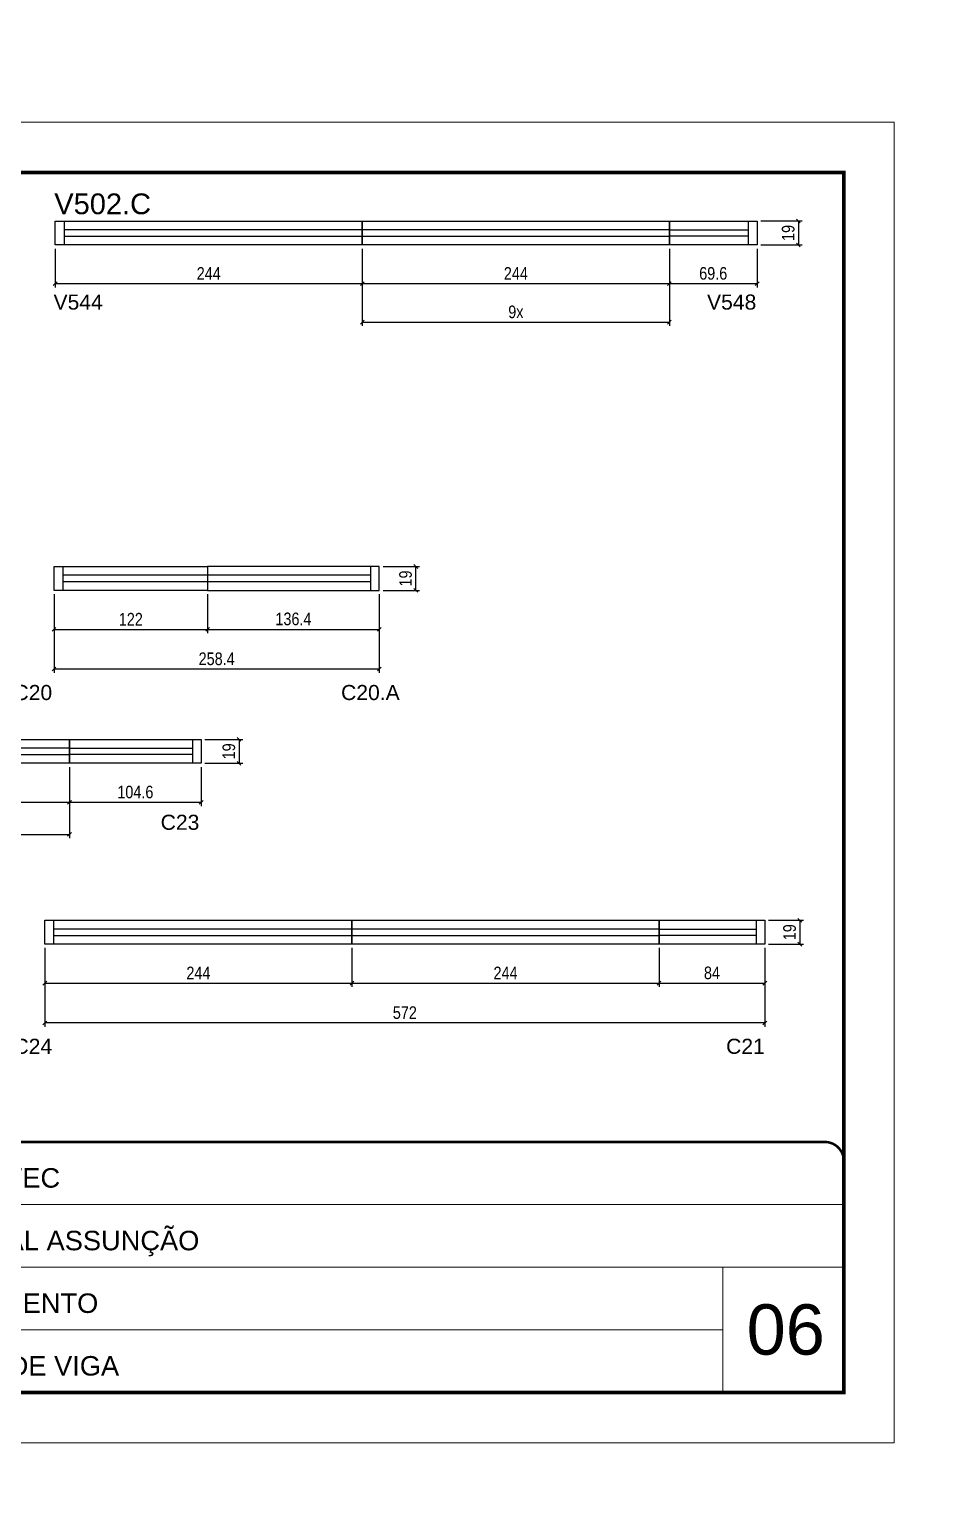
# Model space of a CAD drawing. Extents: x 2216 to 194001, y 226 to 38185.
# Drawn here: x 4613 to 5343, y 2476 to 3647 of the extents above; entities that cross this region are included whole.
import ezdxf

# ---------------------------------------------------------------- set-up
doc = ezdxf.new("R2010")
doc.units = 0
doc.linetypes.add('CONTINUO', pattern=[0])
doc.linetypes.add('DASHED', pattern=[0.75, 0.5, -0.25])
doc.layers.add('00 - FELIPE', color=2, linetype='Continuous', plot=False)
for name, color, linetype in [('5', 5, 'Continuous'), ('COTA', 241, 'Continuous'), ('NOMENCLATURA', 7, 'Continuous'), ('Painéis', 200, 'Continuous'), ('SARR_2.2x7', 40, 'Continuous')]:
    doc.layers.add(name, color=color, linetype=linetype)
for name, color, linetype, lineweight in [('CARIMBO', 255, 'Continuous', 9), ('Folhas', 255, 'Continuous', 9), ('Romaneio', 3, 'Continuous', 13), ('SARRAFO DE PRESSAO', 251, 'DASHED', 9)]:
    doc.layers.add(name, color=color, linetype=linetype, lineweight=lineweight)
doc.styles.add('ARIAL', font='arial.ttf')
doc.styles.add('COTA TECNICA', font='techl___.ttf', dxfattribs={"height": 10})
doc.styles.add('COTA TECNICA-50', font='techl___.ttf', dxfattribs={"height": 10})
doc.styles.get("Standard").update_dxf_attribs({"font": 'arial.ttf'})
doc.styles.add('Tecnologia', font='')
doc.styles.get('Tecnologia').set_extended_font_data('Forgotten Futurist')
doc.dimstyles.new('COTA PAINEL-50', dxfattribs={"dimtxt": 10, "dimasz": 3, "dimexe": 3, "dimexo": 3, "dimgap": 3, "dimtad": 1, "dimdec": 1, "dimzin": 12, "dimdsep": 46, "dimtxsty": 'COTA TECNICA-50', "dimblk1": 'OBLIQUE', "dimblk2": 'OBLIQUE', "dimsah": 1, "dimcen": 0.9, "dimclrd": 4, "dimclre": 4, "dimclrt": 240, "dimadec": 1, "dimazin": 3, "dimtfac": 1, "dimtdec": 1, "dimtmove": 0, "dimatfit": 3, "dimfxl": 1, "dimtolj": 1, "dimtzin": 12, "dimarcsym": 0})
doc.dimstyles.new('PAINEL', dxfattribs={"dimtxt": 10, "dimasz": 3, "dimexe": 3, "dimexo": 3, "dimgap": 3, "dimtad": 1, "dimdec": 1, "dimzin": 12, "dimdsep": 46, "dimtxsty": 'COTA TECNICA', "dimblk1": 'OBLIQUE', "dimblk2": 'OBLIQUE', "dimsah": 1, "dimcen": 0.9, "dimclrd": 4, "dimclre": 4, "dimclrt": 240, "dimadec": 1, "dimazin": 3, "dimtfac": 1, "dimtdec": 1, "dimtmove": 0, "dimatfit": 3, "dimfxl": 1, "dimtolj": 1, "dimtzin": 12, "dimarcsym": 0})

# ---------------------------------------------------------------- blocks, each defined once
blk = doc.blocks.new('9999999999')
at = {"color": 30, "linetype": 'CONTINUO'}
for p, q in [((98564.6, 34230.2), (98564.6, 34429.4)), ((98564.6, 34379.6), (99584, 34379.6)), ((98564.6, 34329.8), (99488, 34329.8)), ((99584, 34329.8), (99488, 34329.8)), ((99488, 34329.8), (99488, 34230.2)), ((98564.6, 34280), (99488, 34280))]:
    blk.add_line(p, q, dxfattribs=at)
at = {"color": 30, "linetype": 'CONTINUO', "const_width": 2}
blk.add_lwpolyline([(99584, 34230.2), (99584, 34414.4, 0.414214), (99569, 34429.4), (98229, 34429.4, 0.414214), (98214, 34414.4), (98214, 34245.2, 0.414214), (98229, 34230.2), (99584, 34230.2)], format="xyb", dxfattribs=at)
at = {"layer": 'Folhas'}
blk.add_lwpolyline([(98139, 34190.2), (99624, 34190.2), (99624, 35240.2), (98139, 35240.2)], close=True, dxfattribs=at)
at = {"layer": 'Folhas', "color": 30, "const_width": 3}
blk.add_lwpolyline([(98214, 34230.2), (99584, 34230.2), (99584, 35200.2), (98214, 35200.2)], close=True, dxfattribs=at)
at = {"color": 7, "linetype": 'Continuous', "ltscale": 5, "style": 'ARIAL'}
for s, height, p in [('ROCONTEC', 15.48, (98837.7, 34393.1)), ('HOSPITAL ASSUNÇÃO', 15.483, (98837.7, 34343.3)), ('3° PAVIMENTO', 15.483, (98837.7, 34293.5)), ('NOVA SISTEMAS CONSTRUTIVOS', 11.059, (98263.2, 34267.2)), ('FUNDO DE VIGA', 15.483, (98837.7, 34243.7))]:
    blk.add_text(s, height=height, dxfattribs=at).set_placement(p)
at = {"layer": 'Folhas', "color": 7, "style": 'Tecnologia', "width": 1.5}
for s, p in [('CLIENTE:', (98573.7, 34397.2)), ('OBRA:', (98573.7, 34347.3)), ('PAVIMENTO:', (98573.7, 34297.5)), ('PROJETO:', (98573.7, 34247.7))]:
    blk.add_text(s, height=14, dxfattribs=at).set_placement(p)
blk = doc.blocks.new('_Oblique')
at = {"color": 0, "linetype": 'ByBlock', "lineweight": -2}
blk.add_line((-0.5, -0.5), (0.5, 0.5), dxfattribs=at)
blk = doc.blocks.new('*D5')
at = {"layer": 'COTA', "color": 4, "linetype": 'ByBlock', "lineweight": -2, "transparency": 16777216}
for p, q in [((5193.9, 3494.6), (5226.7, 3494.6)), ((5223.7, 3494.6), (5223.7, 3475.6)), ((5193.9, 3475.6), (5226.7, 3475.6))]:
    blk.add_line(p, q, dxfattribs=at)
at = {"layer": 'Defpoints', "color": 0, "linetype": 'ByBlock', "transparency": 16777216}
for p in [(5190.9, 3494.6), (5190.9, 3475.6), (5223.7, 3475.6)]:
    blk.add_point(p, dxfattribs=at)
at = {"layer": 'COTA', "color": 4, "linetype": 'ByBlock', "lineweight": -2, "transparency": 16777216, "xscale": 3, "yscale": 3, "zscale": 3}
for p, rotation in [((5223.7, 3494.6), 90), ((5223.7, 3475.6), 270)]:
    blk.add_blockref('_Oblique', p, dxfattribs=dict(at, rotation=rotation))
at = {"layer": 'COTA', "color": 240, "linetype": 'ByBlock', "transparency": 16777216, "insert": (5215.6, 3485.1), "char_height": 10, "attachment_point": 5, "rotation": 90, "style": 'COTA TECNICA-50'}
blk.add_mtext('\\A1;19', dxfattribs=at)
blk = doc.blocks.new('*D7')
at = {"layer": 'Defpoints', "color": 0, "linetype": 'ByBlock', "transparency": 16777216}
for p in [(4633.2, 3475.6), (4877.2, 3475.6), (4877.2, 3444.8)]:
    blk.add_point(p, dxfattribs=at)
at = {"layer": 'Romaneio', "color": 4, "linetype": 'ByBlock', "lineweight": -2, "transparency": 16777216}
for p, q in [((4633.2, 3472.6), (4633.2, 3441.8)), ((4877.2, 3472.6), (4877.2, 3441.8)), ((4633.2, 3444.8), (4877.2, 3444.8))]:
    blk.add_line(p, q, dxfattribs=at)
at = {"layer": 'Romaneio', "color": 4, "linetype": 'ByBlock', "lineweight": -2, "transparency": 16777216, "xscale": 3, "yscale": 3, "zscale": 3, "rotation": 180}
blk.add_blockref('_Oblique', (4633.2, 3444.8), dxfattribs=at)
at = {"layer": 'Romaneio', "color": 4, "linetype": 'ByBlock', "lineweight": -2, "transparency": 16777216, "xscale": 3, "yscale": 3, "zscale": 3}
blk.add_blockref('_Oblique', (4877.2, 3444.8), dxfattribs=at)
at = {"layer": 'Romaneio', "color": 240, "linetype": 'ByBlock', "transparency": 16777216, "insert": (4755.2, 3452.9), "char_height": 10, "attachment_point": 5, "style": 'COTA TECNICA-50'}
blk.add_mtext('\\A1;244', dxfattribs=at)
blk = doc.blocks.new('*D8')
at = {"layer": 'Defpoints', "color": 0, "linetype": 'ByBlock', "transparency": 16777216}
for p in [(4877.2, 3475.6), (5121.2, 3475.6), (5121.2, 3444.8)]:
    blk.add_point(p, dxfattribs=at)
at = {"layer": 'Romaneio', "color": 4, "linetype": 'ByBlock', "lineweight": -2, "transparency": 16777216}
for p, q in [((4877.2, 3472.6), (4877.2, 3441.8)), ((5121.2, 3472.6), (5121.2, 3441.8)), ((4877.2, 3444.8), (5121.2, 3444.8))]:
    blk.add_line(p, q, dxfattribs=at)
at = {"layer": 'Romaneio', "color": 4, "linetype": 'ByBlock', "lineweight": -2, "transparency": 16777216, "xscale": 3, "yscale": 3, "zscale": 3, "rotation": 180}
blk.add_blockref('_Oblique', (4877.2, 3444.8), dxfattribs=at)
at = {"layer": 'Romaneio', "color": 4, "linetype": 'ByBlock', "lineweight": -2, "transparency": 16777216, "xscale": 3, "yscale": 3, "zscale": 3}
blk.add_blockref('_Oblique', (5121.2, 3444.8), dxfattribs=at)
at = {"layer": 'Romaneio', "color": 240, "linetype": 'ByBlock', "transparency": 16777216, "insert": (4999.2, 3452.9), "char_height": 10, "attachment_point": 5, "style": 'COTA TECNICA-50'}
blk.add_mtext('\\A1;244', dxfattribs=at)
blk = doc.blocks.new('*D9')
at = {"layer": 'COTA', "color": 4, "linetype": 'ByBlock', "lineweight": -2, "transparency": 16777216}
for p, q in [((5121.2, 3472.6), (5121.2, 3441.8)), ((5190.9, 3472.6), (5190.9, 3441.8)), ((5121.2, 3444.8), (5190.9, 3444.8))]:
    blk.add_line(p, q, dxfattribs=at)
at = {"layer": 'Defpoints', "color": 0, "linetype": 'ByBlock', "transparency": 16777216}
for p in [(5121.2, 3475.6), (5190.9, 3475.6), (5190.9, 3444.8)]:
    blk.add_point(p, dxfattribs=at)
at = {"layer": 'COTA', "color": 4, "linetype": 'ByBlock', "lineweight": -2, "transparency": 16777216, "xscale": 3, "yscale": 3, "zscale": 3, "rotation": 180}
blk.add_blockref('_Oblique', (5121.2, 3444.8), dxfattribs=at)
at = {"layer": 'COTA', "color": 4, "linetype": 'ByBlock', "lineweight": -2, "transparency": 16777216, "xscale": 3, "yscale": 3, "zscale": 3}
blk.add_blockref('_Oblique', (5190.9, 3444.8), dxfattribs=at)
at = {"layer": 'COTA', "color": 240, "linetype": 'ByBlock', "transparency": 16777216, "insert": (5156, 3452.9), "char_height": 10, "attachment_point": 5, "style": 'COTA TECNICA-50'}
blk.add_mtext('\\A1;69.6', dxfattribs=at)
blk = doc.blocks.new('*D113')
at = {"layer": 'COTA', "color": 4, "linetype": 'ByBlock', "lineweight": -2, "transparency": 16777216}
for p, q in [((4877.2, 3472.6), (4877.2, 3411.2)), ((5121.2, 3472.6), (5121.2, 3411.2)), ((4877.2, 3414.2), (5121.2, 3414.2))]:
    blk.add_line(p, q, dxfattribs=at)
at = {"layer": 'Defpoints', "color": 0, "linetype": 'ByBlock', "transparency": 16777216}
for p in [(4877.2, 3475.6), (5121.2, 3475.6), (5121.2, 3414.2)]:
    blk.add_point(p, dxfattribs=at)
at = {"layer": 'COTA', "color": 4, "linetype": 'ByBlock', "lineweight": -2, "transparency": 16777216, "xscale": 3, "yscale": 3, "zscale": 3, "rotation": 180}
blk.add_blockref('_Oblique', (4877.2, 3414.2), dxfattribs=at)
at = {"layer": 'COTA', "color": 4, "linetype": 'ByBlock', "lineweight": -2, "transparency": 16777216, "xscale": 3, "yscale": 3, "zscale": 3}
blk.add_blockref('_Oblique', (5121.2, 3414.2), dxfattribs=at)
at = {"layer": 'COTA', "color": 240, "linetype": 'ByBlock', "transparency": 16777216, "insert": (4999.2, 3422.3), "char_height": 10, "attachment_point": 5, "style": 'COTA TECNICA-50'}
blk.add_mtext('\\A1;9x', dxfattribs=at)
blk = doc.blocks.new('*D119')
at = {"layer": 'Defpoints', "color": 0, "linetype": 'ByBlock', "transparency": 16777216}
for p in [(4632.3, 3200.9), (4754.3, 3200.9), (4754.3, 3169.9)]:
    blk.add_point(p, dxfattribs=at)
at = {"layer": 'Romaneio', "color": 4, "linetype": 'ByBlock', "lineweight": -2, "transparency": 16777216}
for p, q in [((4632.3, 3197.9), (4632.3, 3166.9)), ((4754.3, 3197.9), (4754.3, 3166.9)), ((4632.3, 3169.9), (4754.3, 3169.9))]:
    blk.add_line(p, q, dxfattribs=at)
at = {"layer": 'Romaneio', "color": 4, "linetype": 'ByBlock', "lineweight": -2, "transparency": 16777216, "xscale": 3, "yscale": 3, "zscale": 3}
for p, rotation in [((4632.3, 3169.9), 180.0000727987055), ((4754.3, 3169.9), 7.279870543824064e-05)]:
    blk.add_blockref('_Oblique', p, dxfattribs=dict(at, rotation=rotation))
at = {"layer": 'Romaneio', "color": 240, "linetype": 'ByBlock', "transparency": 16777216, "insert": (4693.3, 3178), "char_height": 10, "attachment_point": 5, "rotation": 0.0001, "style": 'COTA TECNICA-50'}
blk.add_mtext('\\A1;122', dxfattribs=at)
blk = doc.blocks.new('*D120')
at = {"layer": 'Defpoints', "color": 0, "linetype": 'ByBlock', "transparency": 16777216}
for p in [(4754.3, 3200.9), (4890.7, 3200.9), (4890.7, 3169.9)]:
    blk.add_point(p, dxfattribs=at)
at = {"layer": 'Romaneio', "color": 4, "linetype": 'ByBlock', "lineweight": -2, "transparency": 16777216}
for p, q in [((4754.3, 3197.9), (4754.3, 3166.9)), ((4890.7, 3197.9), (4890.7, 3166.9)), ((4754.3, 3169.9), (4890.7, 3169.9))]:
    blk.add_line(p, q, dxfattribs=at)
at = {"layer": 'Romaneio', "color": 4, "linetype": 'ByBlock', "lineweight": -2, "transparency": 16777216, "xscale": 3, "yscale": 3, "zscale": 3, "rotation": 180}
blk.add_blockref('_Oblique', (4754.3, 3169.9), dxfattribs=at)
at = {"layer": 'Romaneio', "color": 4, "linetype": 'ByBlock', "lineweight": -2, "transparency": 16777216, "xscale": 3, "yscale": 3, "zscale": 3}
blk.add_blockref('_Oblique', (4890.7, 3169.9), dxfattribs=at)
at = {"layer": 'Romaneio', "color": 240, "linetype": 'ByBlock', "transparency": 16777216, "insert": (4822.5, 3178.2), "char_height": 10, "attachment_point": 5, "style": 'COTA TECNICA-50'}
blk.add_mtext('\\A1;136.4', dxfattribs=at)
blk = doc.blocks.new('*D121')
at = {"layer": 'COTA', "color": 4, "linetype": 'ByBlock', "lineweight": -2, "transparency": 16777216}
for p, q in [((4632.3, 3197.9), (4632.3, 3135.4)), ((4890.7, 3197.9), (4890.7, 3135.4)), ((4890.7, 3138.4), (4632.3, 3138.4))]:
    blk.add_line(p, q, dxfattribs=at)
at = {"layer": 'Defpoints', "color": 0, "linetype": 'ByBlock', "transparency": 16777216}
for p in [(4632.3, 3200.9), (4890.7, 3200.9), (4632.3, 3138.4)]:
    blk.add_point(p, dxfattribs=at)
at = {"layer": 'COTA', "color": 4, "linetype": 'ByBlock', "lineweight": -2, "transparency": 16777216, "xscale": 3, "yscale": 3, "zscale": 3, "rotation": 180}
blk.add_blockref('_Oblique', (4632.3, 3138.4), dxfattribs=at)
at = {"layer": 'COTA', "color": 4, "linetype": 'ByBlock', "lineweight": -2, "transparency": 16777216, "xscale": 3, "yscale": 3, "zscale": 3}
blk.add_blockref('_Oblique', (4890.7, 3138.4), dxfattribs=at)
at = {"layer": 'COTA', "color": 240, "linetype": 'ByBlock', "transparency": 16777216, "insert": (4761.5, 3146.5), "char_height": 10, "attachment_point": 5, "style": 'COTA TECNICA-50'}
blk.add_mtext('\\A1;258.4', dxfattribs=at)
blk = doc.blocks.new('*D123')
at = {"layer": 'COTA', "color": 4, "linetype": 'ByBlock', "lineweight": -2, "transparency": 16777216}
for p, q in [((4893.7, 3219.9), (4922.7, 3219.9)), ((4919.7, 3200.9), (4919.7, 3219.9)), ((4893.7, 3200.9), (4922.7, 3200.9))]:
    blk.add_line(p, q, dxfattribs=at)
at = {"layer": 'Defpoints', "color": 0, "linetype": 'ByBlock', "transparency": 16777216}
for p in [(4890.7, 3219.9), (4919.7, 3219.9), (4890.7, 3200.9)]:
    blk.add_point(p, dxfattribs=at)
at = {"layer": 'COTA', "color": 4, "linetype": 'ByBlock', "lineweight": -2, "transparency": 16777216, "xscale": 3, "yscale": 3, "zscale": 3}
for p, rotation in [((4919.7, 3219.9), 90), ((4919.7, 3200.9), 270)]:
    blk.add_blockref('_Oblique', p, dxfattribs=dict(at, rotation=rotation))
at = {"layer": 'COTA', "color": 240, "linetype": 'ByBlock', "transparency": 16777216, "insert": (4911.6, 3210.4), "char_height": 10, "attachment_point": 5, "rotation": 90, "style": 'COTA TECNICA-50'}
blk.add_mtext('\\A1;19', dxfattribs=at)
blk = doc.blocks.new('*D127')
at = {"layer": 'COTA', "color": 4, "linetype": 'ByBlock', "lineweight": -2, "transparency": 16777216}
for p, q in [((4644.6, 3060.5), (4644.6, 3029.5)), ((4749.2, 3060.5), (4749.2, 3029.5)), ((4644.6, 3032.5), (4749.2, 3032.5))]:
    blk.add_line(p, q, dxfattribs=at)
at = {"layer": 'Defpoints', "color": 0, "linetype": 'ByBlock', "transparency": 16777216}
for p in [(4644.6, 3063.5), (4749.2, 3063.5), (4749.2, 3032.5)]:
    blk.add_point(p, dxfattribs=at)
at = {"layer": 'COTA', "color": 4, "linetype": 'ByBlock', "lineweight": -2, "transparency": 16777216, "xscale": 3, "yscale": 3, "zscale": 3, "rotation": 180}
blk.add_blockref('_Oblique', (4644.6, 3032.5), dxfattribs=at)
at = {"layer": 'COTA', "color": 4, "linetype": 'ByBlock', "lineweight": -2, "transparency": 16777216, "xscale": 3, "yscale": 3, "zscale": 3}
blk.add_blockref('_Oblique', (4749.2, 3032.5), dxfattribs=at)
at = {"layer": 'COTA', "color": 240, "linetype": 'ByBlock', "transparency": 16777216, "insert": (4696.9, 3040.6), "char_height": 10, "attachment_point": 5, "style": 'COTA TECNICA-50'}
blk.add_mtext('\\A1;104.6', dxfattribs=at)
blk = doc.blocks.new('*D47')
at = {"layer": 'Defpoints', "color": 0, "linetype": 'ByBlock', "transparency": 16777216}
for p in [(4400.6, 3063.5), (4644.6, 3063.5), (4644.6, 3032.5)]:
    blk.add_point(p, dxfattribs=at)
at = {"layer": 'Romaneio', "color": 4, "linetype": 'ByBlock', "lineweight": -2, "transparency": 16777216}
for p, q in [((4400.6, 3060.5), (4400.6, 3029.5)), ((4644.6, 3060.5), (4644.6, 3029.5)), ((4400.6, 3032.5), (4644.6, 3032.5))]:
    blk.add_line(p, q, dxfattribs=at)
at = {"layer": 'Romaneio', "color": 4, "linetype": 'ByBlock', "lineweight": -2, "transparency": 16777216, "xscale": 3, "yscale": 3, "zscale": 3, "rotation": 180}
blk.add_blockref('_Oblique', (4400.6, 3032.5), dxfattribs=at)
at = {"layer": 'Romaneio', "color": 4, "linetype": 'ByBlock', "lineweight": -2, "transparency": 16777216, "xscale": 3, "yscale": 3, "zscale": 3}
blk.add_blockref('_Oblique', (4644.6, 3032.5), dxfattribs=at)
at = {"layer": 'Romaneio', "color": 240, "linetype": 'ByBlock', "transparency": 16777216, "insert": (4522.6, 3040.6), "char_height": 10, "attachment_point": 5, "style": 'COTA TECNICA-50'}
blk.add_mtext('\\A1;244', dxfattribs=at)
blk = doc.blocks.new('*D174')
at = {"layer": 'COTA', "color": 4, "linetype": 'ByBlock', "lineweight": -2, "transparency": 16777216}
for p, q in [((4400.6, 3060.5), (4400.6, 3004)), ((4644.6, 3060.5), (4644.6, 3004)), ((4400.6, 3007), (4644.6, 3007))]:
    blk.add_line(p, q, dxfattribs=at)
at = {"layer": 'Defpoints', "color": 0, "linetype": 'ByBlock', "transparency": 16777216}
for p in [(4400.6, 3063.5), (4644.6, 3063.5), (4644.6, 3007)]:
    blk.add_point(p, dxfattribs=at)
at = {"layer": 'COTA', "color": 4, "linetype": 'ByBlock', "lineweight": -2, "transparency": 16777216, "xscale": 3, "yscale": 3, "zscale": 3, "rotation": 180}
blk.add_blockref('_Oblique', (4400.6, 3007), dxfattribs=at)
at = {"layer": 'COTA', "color": 4, "linetype": 'ByBlock', "lineweight": -2, "transparency": 16777216, "xscale": 3, "yscale": 3, "zscale": 3}
blk.add_blockref('_Oblique', (4644.6, 3007), dxfattribs=at)
at = {"layer": 'COTA', "color": 240, "linetype": 'ByBlock', "transparency": 16777216, "insert": (4522.6, 3015.1), "char_height": 10, "attachment_point": 5, "style": 'COTA TECNICA-50'}
blk.add_mtext('\\A1;2x', dxfattribs=at)
blk = doc.blocks.new('*D175')
at = {"layer": 'COTA', "color": 4, "linetype": 'ByBlock', "lineweight": -2, "transparency": 16777216}
for p, q in [((5113, 2916.7), (5113, 2885.7)), ((5197, 2916.7), (5197, 2885.7)), ((5113, 2888.7), (5197, 2888.7))]:
    blk.add_line(p, q, dxfattribs=at)
at = {"layer": 'Defpoints', "color": 0, "linetype": 'ByBlock', "transparency": 16777216}
for p in [(5113, 2919.7), (5197, 2919.7), (5197, 2888.7)]:
    blk.add_point(p, dxfattribs=at)
at = {"layer": 'COTA', "color": 4, "linetype": 'ByBlock', "lineweight": -2, "transparency": 16777216, "xscale": 3, "yscale": 3, "zscale": 3, "rotation": 180}
blk.add_blockref('_Oblique', (5113, 2888.7), dxfattribs=at)
at = {"layer": 'COTA', "color": 4, "linetype": 'ByBlock', "lineweight": -2, "transparency": 16777216, "xscale": 3, "yscale": 3, "zscale": 3}
blk.add_blockref('_Oblique', (5197, 2888.7), dxfattribs=at)
at = {"layer": 'COTA', "color": 240, "linetype": 'ByBlock', "transparency": 16777216, "insert": (5155, 2896.8), "char_height": 10, "attachment_point": 5, "style": 'COTA TECNICA-50'}
blk.add_mtext('\\A1;84', dxfattribs=at)
blk = doc.blocks.new('*D176')
at = {"layer": 'Defpoints', "color": 0, "linetype": 'ByBlock', "transparency": 16777216}
for p in [(4625, 2919.7), (4869, 2919.7), (4869, 2888.7)]:
    blk.add_point(p, dxfattribs=at)
at = {"layer": 'Romaneio', "color": 4, "linetype": 'ByBlock', "lineweight": -2, "transparency": 16777216}
for p, q in [((4625, 2916.7), (4625, 2885.7)), ((4869, 2916.7), (4869, 2885.7)), ((4625, 2888.7), (4869, 2888.7))]:
    blk.add_line(p, q, dxfattribs=at)
at = {"layer": 'Romaneio', "color": 4, "linetype": 'ByBlock', "lineweight": -2, "transparency": 16777216, "xscale": 3, "yscale": 3, "zscale": 3, "rotation": 180}
blk.add_blockref('_Oblique', (4625, 2888.7), dxfattribs=at)
at = {"layer": 'Romaneio', "color": 4, "linetype": 'ByBlock', "lineweight": -2, "transparency": 16777216, "xscale": 3, "yscale": 3, "zscale": 3}
blk.add_blockref('_Oblique', (4869, 2888.7), dxfattribs=at)
at = {"layer": 'Romaneio', "color": 240, "linetype": 'ByBlock', "transparency": 16777216, "insert": (4747, 2896.8), "char_height": 10, "attachment_point": 5, "style": 'COTA TECNICA-50'}
blk.add_mtext('\\A1;244', dxfattribs=at)
blk = doc.blocks.new('*D48')
at = {"layer": 'Defpoints', "color": 0, "linetype": 'ByBlock', "transparency": 16777216}
for p in [(4869, 2919.7), (5113, 2919.7), (5113, 2888.7)]:
    blk.add_point(p, dxfattribs=at)
at = {"layer": 'Romaneio', "color": 4, "linetype": 'ByBlock', "lineweight": -2, "transparency": 16777216}
for p, q in [((4869, 2916.7), (4869, 2885.7)), ((5113, 2916.7), (5113, 2885.7)), ((4869, 2888.7), (5113, 2888.7))]:
    blk.add_line(p, q, dxfattribs=at)
at = {"layer": 'Romaneio', "color": 4, "linetype": 'ByBlock', "lineweight": -2, "transparency": 16777216, "xscale": 3, "yscale": 3, "zscale": 3, "rotation": 180}
blk.add_blockref('_Oblique', (4869, 2888.7), dxfattribs=at)
at = {"layer": 'Romaneio', "color": 4, "linetype": 'ByBlock', "lineweight": -2, "transparency": 16777216, "xscale": 3, "yscale": 3, "zscale": 3}
blk.add_blockref('_Oblique', (5113, 2888.7), dxfattribs=at)
at = {"layer": 'Romaneio', "color": 240, "linetype": 'ByBlock', "transparency": 16777216, "insert": (4991, 2896.8), "char_height": 10, "attachment_point": 5, "style": 'COTA TECNICA-50'}
blk.add_mtext('\\A1;244', dxfattribs=at)
blk = doc.blocks.new('*D49')
at = {"layer": 'COTA', "color": 4, "linetype": 'ByBlock', "lineweight": -2, "transparency": 16777216}
for p, q in [((4625, 2916.7), (4625, 2854.1)), ((5197, 2916.7), (5197, 2854.1)), ((5197, 2857.1), (4625, 2857.1))]:
    blk.add_line(p, q, dxfattribs=at)
at = {"layer": 'Defpoints', "color": 0, "linetype": 'ByBlock', "transparency": 16777216}
for p in [(4625, 2919.7), (5197, 2919.7), (4625, 2857.1)]:
    blk.add_point(p, dxfattribs=at)
at = {"layer": 'COTA', "color": 4, "linetype": 'ByBlock', "lineweight": -2, "transparency": 16777216, "xscale": 3, "yscale": 3, "zscale": 3, "rotation": 180}
blk.add_blockref('_Oblique', (4625, 2857.1), dxfattribs=at)
at = {"layer": 'COTA', "color": 4, "linetype": 'ByBlock', "lineweight": -2, "transparency": 16777216, "xscale": 3, "yscale": 3, "zscale": 3}
blk.add_blockref('_Oblique', (5197, 2857.1), dxfattribs=at)
at = {"layer": 'COTA', "color": 240, "linetype": 'ByBlock', "transparency": 16777216, "insert": (4911, 2865.2), "char_height": 10, "attachment_point": 5, "style": 'COTA TECNICA-50'}
blk.add_mtext('\\A1;572', dxfattribs=at)
blk = doc.blocks.new('*D177')
at = {"layer": 'COTA', "color": 4, "linetype": 'ByBlock', "lineweight": -2, "transparency": 16777216}
for p, q in [((5200, 2938.7), (5227.8, 2938.7)), ((5224.8, 2938.7), (5224.8, 2919.7)), ((5200, 2919.7), (5227.8, 2919.7))]:
    blk.add_line(p, q, dxfattribs=at)
at = {"layer": 'Defpoints', "color": 0, "linetype": 'ByBlock', "transparency": 16777216}
for p in [(5197, 2938.7), (5197, 2919.7), (5224.8, 2919.7)]:
    blk.add_point(p, dxfattribs=at)
at = {"layer": 'COTA', "color": 4, "linetype": 'ByBlock', "lineweight": -2, "transparency": 16777216, "xscale": 3, "yscale": 3, "zscale": 3}
for p, rotation in [((5224.8, 2938.7), 90), ((5224.8, 2919.7), 270)]:
    blk.add_blockref('_Oblique', p, dxfattribs=dict(at, rotation=rotation))
at = {"layer": 'COTA', "color": 240, "linetype": 'ByBlock', "transparency": 16777216, "insert": (5216.7, 2929.2), "char_height": 10, "attachment_point": 5, "rotation": 90, "style": 'COTA TECNICA-50'}
blk.add_mtext('\\A1;19', dxfattribs=at)
blk = doc.blocks.new('*D209')
at = {"layer": 'COTA', "color": 4, "linetype": 'ByBlock', "lineweight": -2, "transparency": 16777216}
for p, q in [((4752.2, 3082.5), (4782.3, 3082.5)), ((4779.3, 3082.5), (4779.3, 3063.5)), ((4752.2, 3063.5), (4782.3, 3063.5))]:
    blk.add_line(p, q, dxfattribs=at)
at = {"layer": 'Defpoints', "color": 0, "linetype": 'ByBlock', "transparency": 16777216}
for p in [(4749.2, 3082.5), (4749.2, 3063.5), (4779.3, 3063.5)]:
    blk.add_point(p, dxfattribs=at)
at = {"layer": 'COTA', "color": 4, "linetype": 'ByBlock', "lineweight": -2, "transparency": 16777216, "xscale": 3, "yscale": 3, "zscale": 3}
for p, rotation in [((4779.3, 3082.5), 90), ((4779.3, 3063.5), 270)]:
    blk.add_blockref('_Oblique', p, dxfattribs=dict(at, rotation=rotation))
at = {"layer": 'COTA', "color": 240, "linetype": 'ByBlock', "transparency": 16777216, "insert": (4771.2, 3073), "char_height": 10, "attachment_point": 5, "rotation": 90, "style": 'COTA TECNICA-50'}
blk.add_mtext('\\A1;19', dxfattribs=at)
blk = doc.blocks.new('*D240')
at = {"layer": '00 - FELIPE', "color": 4, "lineweight": -2, "transparency": 16777216}
for p, q in [((4670.3, 1925.6), (4670.3, 1893.9)), ((4715.3, 1925.6), (4715.3, 1893.9)), ((4670.3, 1896.9), (4715.3, 1896.9))]:
    blk.add_line(p, q, dxfattribs=at)
at = {"layer": 'Defpoints', "color": 0, "linetype": 'ByBlock', "transparency": 16777216}
for p in [(193755.2, 38185), (193999.2, 38185), (193999.2, 38154)]:
    blk.add_point(p, dxfattribs=at)
at = {"layer": 'Defpoints', "color": 0, "transparency": 16777216}
for p in [(4670.3, 1928.6), (4715.3, 1928.6), (4715.3, 1896.9)]:
    blk.add_point(p, dxfattribs=at)
at = {"layer": 'Romaneio', "color": 4, "linetype": 'ByBlock', "lineweight": -2, "transparency": 16777216}
for p, q in [((193755.2, 38182), (193755.2, 38151)), ((193999.2, 38182), (193999.2, 38151)), ((193755.2, 38154), (193999.2, 38154))]:
    blk.add_line(p, q, dxfattribs=at)
at = {"layer": '00 - FELIPE', "color": 4, "lineweight": -2, "transparency": 16777216, "xscale": 3, "yscale": 3, "zscale": 3, "rotation": 180}
blk.add_blockref('_Oblique', (4670.3, 1896.9), dxfattribs=at)
at = {"layer": '00 - FELIPE', "color": 4, "lineweight": -2, "transparency": 16777216, "xscale": 3, "yscale": 3, "zscale": 3}
blk.add_blockref('_Oblique', (4715.3, 1896.9), dxfattribs=at)
at = {"layer": 'Romaneio', "color": 4, "linetype": 'ByBlock', "lineweight": -2, "transparency": 16777216, "xscale": 3, "yscale": 3, "zscale": 3, "rotation": 180}
blk.add_blockref('_Oblique', (193755.2, 38154), dxfattribs=at)
at = {"layer": 'Romaneio', "color": 4, "linetype": 'ByBlock', "lineweight": -2, "transparency": 16777216, "xscale": 3, "yscale": 3, "zscale": 3}
blk.add_blockref('_Oblique', (193999.2, 38154), dxfattribs=at)
at = {"layer": '00 - FELIPE', "color": 240, "transparency": 16777216, "insert": (4692.8, 1905), "char_height": 10, "attachment_point": 5, "style": 'COTA TECNICA'}
blk.add_mtext('\\A1;45', dxfattribs=at)
at = {"layer": 'Romaneio', "color": 240, "linetype": 'ByBlock', "transparency": 16777216, "insert": (193877.2, 38162.1), "char_height": 10, "attachment_point": 5, "style": 'COTA TECNICA-50'}
blk.add_mtext('\\A1;244', dxfattribs=at)
blk = doc.blocks.new('*D241')
at = {"layer": '00 - FELIPE', "color": 4, "lineweight": -2, "transparency": 16777216}
for p, q in [((4715.3, 1925.6), (4715.3, 1893.9)), ((4959.4, 1925.6), (4959.4, 1893.9)), ((4715.3, 1896.9), (4959.4, 1896.9))]:
    blk.add_line(p, q, dxfattribs=at)
at = {"layer": 'Defpoints', "color": 0, "linetype": 'ByBlock', "transparency": 16777216}
for p in [(193755.2, 38185), (193999.2, 38185), (193755.2, 38125.7)]:
    blk.add_point(p, dxfattribs=at)
at = {"layer": 'Defpoints', "color": 0, "transparency": 16777216}
for p in [(4715.3, 1928.6), (4959.4, 1928.6), (4959.4, 1896.9)]:
    blk.add_point(p, dxfattribs=at)
at = {"layer": 'Painéis', "color": 4, "linetype": 'ByBlock', "lineweight": -2, "transparency": 16777216}
for p, q in [((193755.2, 38182), (193755.2, 38122.7)), ((193999.2, 38182), (193999.2, 38122.7)), ((193999.2, 38125.7), (193755.2, 38125.7))]:
    blk.add_line(p, q, dxfattribs=at)
at = {"layer": '00 - FELIPE', "color": 4, "lineweight": -2, "transparency": 16777216, "xscale": 3, "yscale": 3, "zscale": 3, "rotation": 180}
blk.add_blockref('_Oblique', (4715.3, 1896.9), dxfattribs=at)
at = {"layer": '00 - FELIPE', "color": 4, "lineweight": -2, "transparency": 16777216, "xscale": 3, "yscale": 3, "zscale": 3}
blk.add_blockref('_Oblique', (4959.4, 1896.9), dxfattribs=at)
at = {"layer": 'Painéis', "color": 4, "linetype": 'ByBlock', "lineweight": -2, "transparency": 16777216, "xscale": 3, "yscale": 3, "zscale": 3, "rotation": 180}
blk.add_blockref('_Oblique', (193755.2, 38125.7), dxfattribs=at)
at = {"layer": 'Painéis', "color": 4, "linetype": 'ByBlock', "lineweight": -2, "transparency": 16777216, "xscale": 3, "yscale": 3, "zscale": 3}
blk.add_blockref('_Oblique', (193999.2, 38125.7), dxfattribs=at)
at = {"layer": '00 - FELIPE', "color": 240, "transparency": 16777216, "insert": (4837.4, 1905), "char_height": 10, "attachment_point": 5, "style": 'COTA TECNICA'}
blk.add_mtext('\\A1;244', dxfattribs=at)
at = {"layer": 'Painéis', "color": 240, "linetype": 'ByBlock', "transparency": 16777216, "insert": (193877.2, 38133.8), "char_height": 10, "attachment_point": 5, "style": 'COTA TECNICA-50'}
blk.add_mtext('\\A1;2X', dxfattribs=at)

msp = doc.modelspace()

# ---------------------------------------------------------------- linework, layer by layer
at = {"layer": 'Painéis', "linetype": 'Continuous'}
for points in [[(4633.23, 3494.59), (4877.23, 3494.59), (4877.23, 3475.59), (4633.23, 3475.59)], [(4877.23, 3494.59), (5121.23, 3494.59), (5121.23, 3475.59), (4877.23, 3475.59)], [(4632.34, 3219.93), (4754.34, 3219.93), (4754.34, 3200.93), (4632.34, 3200.93)], [(4754.34, 3200.93), (4890.74, 3200.93), (4890.74, 3219.93), (4754.34, 3219.93)], [(4400.56, 3082.49), (4644.56, 3082.49), (4644.56, 3063.49), (4400.56, 3063.49)], [(4625.01, 2938.69), (4869.01, 2938.69), (4869.01, 2919.69), (4625.01, 2919.69)], [(4869.01, 2938.69), (5113.01, 2938.69), (5113.01, 2919.69), (4869.01, 2919.69)]]:
    msp.add_lwpolyline(points, close=True, dxfattribs=at)
at = {"layer": 'Painéis', "linetype": 'ByBlock'}
for points in [[(5121.23, 3494.59), (5190.86, 3494.59), (5190.86, 3475.59), (5121.23, 3475.59)], [(4644.56, 3082.49), (4749.2, 3082.49), (4749.2, 3063.49), (4644.56, 3063.49)], [(5113.01, 2938.69), (5197.05, 2938.69), (5197.05, 2919.69), (5113.01, 2919.69)]]:
    msp.add_lwpolyline(points, close=True, dxfattribs=at)
at = {"layer": 'SARR_2.2x7', "linetype": 'Continuous'}
for p, q in [((4640.23, 3494.59), (4640.23, 3475.59)), ((5183.89, 3494.59), (5183.89, 3475.59)), ((4877.23, 3487.59), (4640.23, 3487.59)), ((4640.23, 3482.59), (4877.23, 3482.59)), ((5121.23, 3487.59), (4877.23, 3487.59)), ((4877.23, 3482.59), (5121.23, 3482.59)), ((5121.23, 3487.59), (5183.89, 3487.59)), ((5183.89, 3482.59), (5121.23, 3482.59)), ((4639.34, 3219.93), (4639.34, 3200.93)), ((4883.74, 3212.93), (4639.34, 3212.93)), ((4883.74, 3219.93), (4883.74, 3200.93)), ((4639.34, 3207.93), (4883.74, 3207.93)), ((4742.23, 3082.49), (4742.23, 3063.49)), ((4644.56, 3075.49), (4400.56, 3075.49)), ((4400.56, 3070.49), (4644.56, 3070.49)), ((4742.23, 3070.49), (4644.56, 3070.49)), ((4644.57, 3075.49), (4742.23, 3075.49)), ((4632.01, 2938.69), (4632.01, 2919.69)), ((4869.01, 2931.69), (4632.01, 2931.69)), ((5113.01, 2931.69), (4869.01, 2931.69)), ((5113.02, 2931.69), (5190.07, 2931.69)), ((5190.07, 2938.69), (5190.07, 2919.69)), ((4632.01, 2926.69), (4869.01, 2926.69)), ((4869.01, 2926.69), (5113.01, 2926.69)), ((5190.07, 2926.69), (5113.01, 2926.69))]:
    msp.add_line(p, q, dxfattribs=at)

# ---------------------------------------------------------------- block references
at = {"layer": 'SARRAFO DE PRESSAO', "color": 6, "linetype": 'ByBlock'}
msp.add_blockref('9999999999', (-94324.29, -31666.96), dxfattribs=at)

# ---------------------------------------------------------------- texts
at = {"layer": '5', "linetype": 'Continuous'}
for s, p in [('V544', (4631.89, 3424.15)), ('V548', (5151.08, 3424.15)), ('C20', (4600.08, 3113.75)), ('C20.A', (4860.33, 3113.75)), ('C23', (4717.01, 3010.6)), ('C24', (4600.08, 2832.5)), ('C21', (5166.24, 2832.5))]:
    msp.add_text(s, height=12, rotation=359.99996, dxfattribs=at).set_placement(p)
at = {"layer": 'CARIMBO', "style": 'ARIAL'}
msp.add_text('06', height=40, dxfattribs=at).set_placement((5182.55, 2593.39))
at = {"layer": 'NOMENCLATURA', "linetype": 'Continuous'}
msp.add_text('V502.C', height=16.5, dxfattribs=at).set_placement((4632.51, 3500))

# ---------------------------------------------------------------- dimensions: what is measured, and where the dimension line sits
at = {"layer": '00 - FELIPE'}
for base, p1, p2, picture, middle in [((4715.34, 1896.92), (4670.34, 1928.59), (4715.34, 1928.59), '*D240', (4692.84, 1905.03)), ((4959.37, 1896.92), (4715.34, 1928.59), (4959.37, 1928.59), '*D241', (4837.36, 1904.99))]:
    dim = msp.add_linear_dim(base=base, p1=p1, p2=p2, dimstyle='PAINEL', dxfattribs=at)
    dim.commit()
    dim.dimension.update_dxf_attribs({"geometry": picture, "text_midpoint": middle})
at = {"layer": 'COTA', "linetype": 'ByBlock'}
for base, p1, p2, picture, middle in [((5223.7, 3475.59), (5190.86, 3494.59), (5190.86, 3475.59), '*D5', (5215.61, 3485.09)), ((4919.71, 3219.93), (4890.74, 3200.93), (4890.74, 3219.93), '*D123', (4911.62, 3210.43)), ((4779.28, 3063.49), (4749.2, 3082.49), (4749.2, 3063.49), '*D209', (4771.19, 3072.99)), ((5224.79, 2919.69), (5197.05, 2938.69), (5197.05, 2919.69), '*D177', (5216.7, 2929.19))]:
    dim = msp.add_linear_dim(base=base, p1=p1, p2=p2, angle=90, dimstyle='COTA PAINEL-50', override={"dimarcsym": 1}, dxfattribs=at)
    dim.commit()
    dim.dimension.update_dxf_attribs({"geometry": picture, "text_midpoint": middle})
for base, p1, p2, text, picture, middle in [((5121.23, 3414.2), (4877.23, 3475.59), (5121.23, 3475.59), '9x', '*D113', (4999.23, 3422.29)), ((4644.56, 3007.04), (4400.56, 3063.49), (4644.56, 3063.49), '2x', '*D174', (4522.56, 3015.1))]:
    dim = msp.add_linear_dim(base=base, p1=p1, p2=p2, text=text, dimstyle='COTA PAINEL-50', override={"dimarcsym": 1}, dxfattribs=at)
    dim.commit()
    dim.dimension.update_dxf_attribs({"geometry": picture, "text_midpoint": middle})
for base, p1, p2, picture, middle in [((5190.86, 3444.78), (5121.23, 3475.59), (5190.86, 3475.59), '*D9', (5156.05, 3452.91)), ((4632.34, 3138.36), (4890.74, 3200.93), (4632.34, 3200.93), '*D121', (4761.54, 3146.5)), ((4749.2, 3032.5), (4644.56, 3063.49), (4749.2, 3063.49), '*D127', (4696.88, 3040.6)), ((4625.01, 2857.12), (5197.05, 2919.69), (4625.01, 2919.69), '*D49', (4911.03, 2865.23)), ((5197.05, 2888.7), (5113.01, 2919.69), (5197.05, 2919.69), '*D175', (5155.03, 2896.79))]:
    dim = msp.add_linear_dim(base=base, p1=p1, p2=p2, dimstyle='COTA PAINEL-50', override={"dimarcsym": 1}, dxfattribs=at)
    dim.commit()
    dim.dimension.update_dxf_attribs({"geometry": picture, "text_midpoint": middle})
at = {"layer": 'Romaneio', "linetype": 'ByBlock'}
for p1, p2, distance, picture, middle in [((4633.23, 3475.59), (4877.23, 3475.59), -30.81, '*D7', (4755.23, 3452.85)), ((4877.23, 3475.59), (5121.23, 3475.59), -30.81, '*D8', (4999.23, 3452.85)), ((4632.34, 3200.93), (4754.34, 3200.93), -30.99, '*D119', (4693.34, 3178)), ((4754.34, 3200.93), (4890.74, 3200.93), -30.99, '*D120', (4822.54, 3178.16)), ((4400.56, 3063.49), (4644.56, 3063.49), -30.99, '*D47', (4522.56, 3040.57)), ((4625.01, 2919.69), (4869.01, 2919.69), -30.99, '*D176', (4747.01, 2896.77)), ((4869.01, 2919.69), (5113.01, 2919.69), -30.99, '*D48', (4991.01, 2896.77))]:
    dim = msp.add_aligned_dim(p1=p1, p2=p2, distance=distance, dimstyle='COTA PAINEL-50', override={"dimarcsym": 1}, dxfattribs=at)
    dim.commit()
    dim.dimension.update_dxf_attribs({"geometry": picture, "text_midpoint": middle})

doc.saveas('drawing.dxf')
